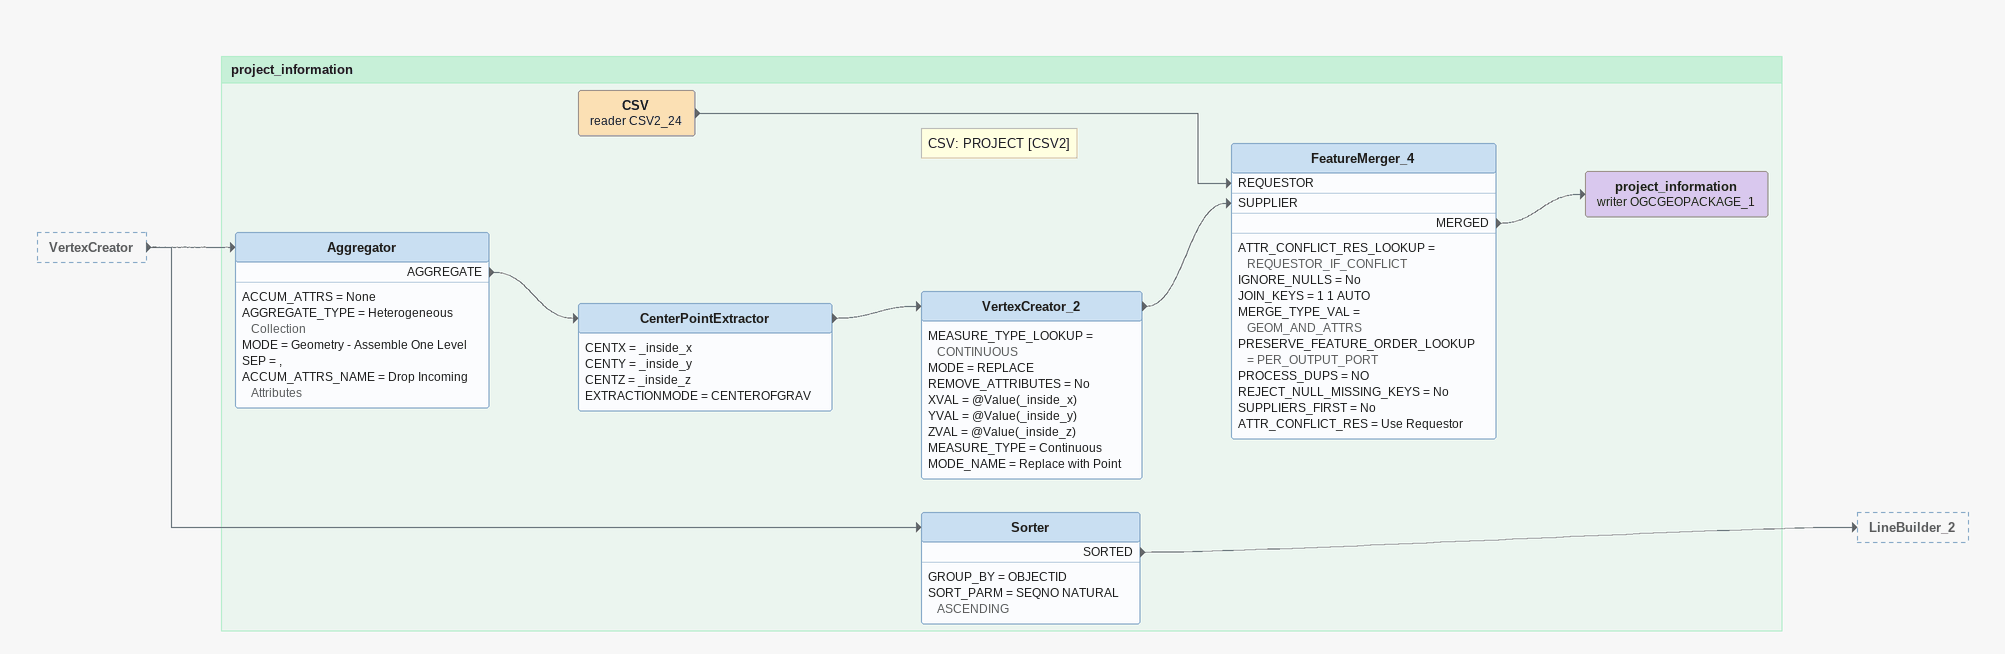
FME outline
VertexCreator [outside]
    -> Sorter
    -> Aggregator

Bookmark: project_information
Aggregator
    ACCUM_ATTRS = None
    AGGREGATE_TYPE = Heterogeneous Collection
    MODE = Geometry - Assemble One Level
    SEP = ,
    ACCUM_ATTRS_NAME = Drop Incoming Attributes
    AGGREGATE -> CenterPointExtractor
CenterPointExtractor
    CENTX = _inside_x
    CENTY = _inside_y
    CENTZ = _inside_z
    EXTRACTIONMODE = CENTEROFGRAV
    -> VertexCreator_2
VertexCreator_2
    MEASURE_TYPE_LOOKUP = CONTINUOUS
    MODE = REPLACE
    REMOVE_ATTRIBUTES = No
    XVAL = @Value(_inside_x)
    YVAL = @Value(_inside_y)
    ZVAL = @Value(_inside_z)
    MEASURE_TYPE = Continuous
    MODE_NAME = Replace with Point
    -> FeatureMerger_4 [SUPPLIER]
Sorter
    GROUP_BY = OBJECTID
    SORT_PARM = SEQNO NATURAL ASCENDING
    SORTED -> LineBuilder_2
Note: CSV: PROJECT [CSV2]
CSV (reader CSV2_24)
    -> FeatureMerger_4 [REQUESTOR]
FeatureMerger_4
    ATTR_CONFLICT_RES_LOOKUP = REQUESTOR_IF_CONFLICT
    IGNORE_NULLS = No
    JOIN_KEYS = 1 1 AUTO
    MERGE_TYPE_VAL = GEOM_AND_ATTRS
    PRESERVE_FEATURE_ORDER_LOOKUP = PER_OUTPUT_PORT
    PROCESS_DUPS = NO
    REJECT_NULL_MISSING_KEYS = No
    SUPPLIERS_FIRST = No
    ATTR_CONFLICT_RES = Use Requestor
    MERGED -> project_information (writer OGCGEOPACKAGE_1)
project_information (writer OGCGEOPACKAGE_1)
